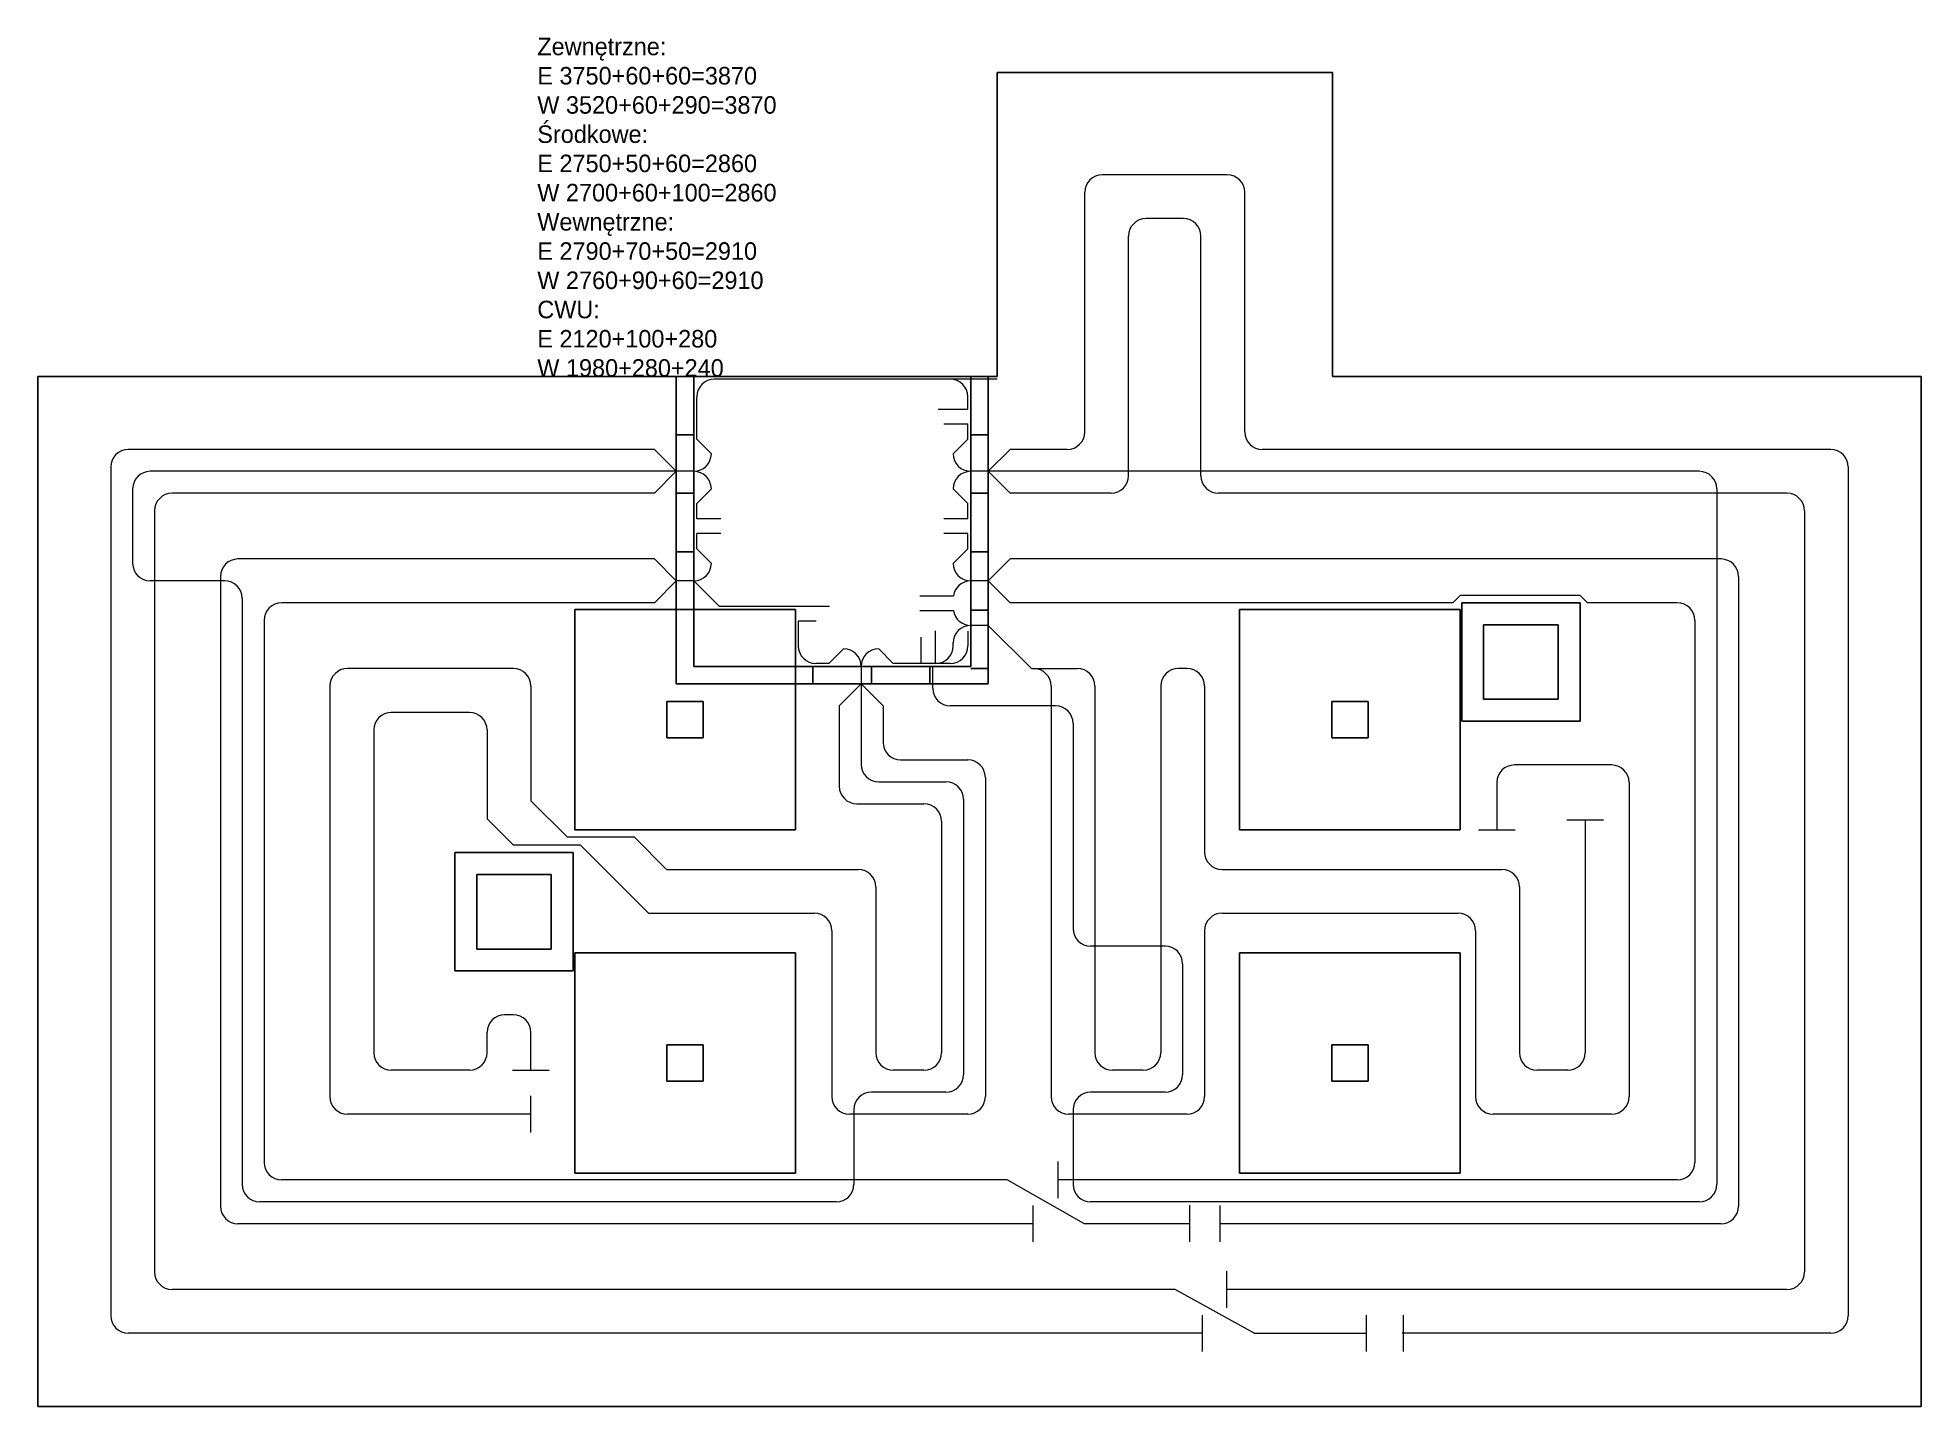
# Model space of a CAD drawing. Extents: x 1 to 1290, y 15 to 952.
import ezdxf

# ---------------------------------------------------------------- set-up
doc = ezdxf.new("R2010")
doc.units = 0
doc.layers.get('0').update_dxf_attribs({"linetype": 'CONTINUOUS', "lineweight": 25})
doc.layers.add('Rura CWU', color=3, linetype='CONTINUOUS', lineweight=0)
doc.layers.add('Ruru GWC', color=1, linetype='CONTINUOUS', lineweight=0)

msp = doc.modelspace()

# ---------------------------------------------------------------- linework, layer by layer
for p, q in [((657.5, 720), (657.5, 928)), ((887, 928), (657.5, 928)), ((887, 720), (887, 928)), ((1, 720), (1, 15)), ((657.5, 720), (1, 720)), ((438, 509.5), (438, 720)), ((450, 521.5), (450, 720)), ((639.5, 521.5), (639.5, 720)), ((651.5, 509.5), (651.5, 720)), ((1290, 720), (887, 720)), ((1290, 720), (1290, 15)), ((450, 680), (438, 680)), ((651.5, 680), (639.5, 680)), ((450, 640), (438, 640)), ((651.5, 640), (639.5, 640)), ((450, 600), (438, 600)), ((651.5, 600), (639.5, 600)), ((519.5, 560.5), (368.5, 560.5)), ((368.5, 560.5), (368.5, 409.5)), ((519.5, 560.5), (519.5, 409.5)), ((651.5, 560), (639.5, 560)), ((823.5, 560.5), (823.5, 409.5)), ((974.5, 560.5), (823.5, 560.5)), ((974.5, 560.5), (974.5, 409.5)), ((1056.5, 565), (975.5, 565)), ((975.5, 565), (975.5, 484)), ((1056.5, 565), (1056.5, 484)), ((1041.5, 550), (990.5, 550)), ((990.5, 550), (990.5, 499)), ((1041.5, 550), (1041.5, 499)), ((639.5, 521.5), (450, 521.5)), ((531.5, 509.5), (531.5, 521.5)), ((571.5, 509.5), (571.5, 521.5)), ((611.5, 509.5), (611.5, 521.5)), ((651.5, 520), (639.5, 520)), ((651.5, 509.5), (438, 509.5)), ((431.5, 497.5), (431.5, 472.5)), ((456.5, 497.5), (431.5, 497.5)), ((456.5, 497.5), (456.5, 472.5)), ((886.5, 497.5), (886.5, 472.5)), ((911.5, 497.5), (886.5, 497.5)), ((911.5, 497.5), (911.5, 472.5)), ((1041.5, 499), (990.5, 499)), ((1056.5, 484), (975.5, 484)), ((456.5, 472.5), (431.5, 472.5)), ((911.5, 472.5), (886.5, 472.5)), ((519.5, 409.5), (368.5, 409.5)), ((974.5, 409.5), (823.5, 409.5)), ((367.5, 394), (286.5, 394)), ((286.5, 313), (286.5, 394)), ((367.5, 313), (367.5, 394)), ((301.5, 328), (301.5, 379)), ((352.5, 379), (301.5, 379)), ((352.5, 328), (352.5, 379)), ((352.5, 328), (301.5, 328)), ((368.5, 325.5), (368.5, 174.5)), ((519.5, 325.5), (368.5, 325.5)), ((519.5, 325.5), (519.5, 174.5)), ((823.5, 325.5), (823.5, 174.5)), ((974.5, 325.5), (823.5, 325.5)), ((974.5, 325.5), (974.5, 174.5)), ((367.5, 313), (286.5, 313)), ((456.5, 262.5), (431.5, 262.5)), ((431.5, 262.5), (431.5, 237.5)), ((456.5, 262.5), (456.5, 237.5)), ((911.5, 262.5), (886.5, 262.5)), ((886.5, 262.5), (886.5, 237.5)), ((911.5, 262.5), (911.5, 237.5)), ((456.5, 237.5), (431.5, 237.5)), ((911.5, 237.5), (886.5, 237.5)), ((519.5, 174.5), (368.5, 174.5)), ((974.5, 174.5), (823.5, 174.5)), ((1290, 15), (1, 15))]:
    msp.add_line(p, q)
at = {"layer": 'Rura CWU'}
for p, q in [((657.5, 718), (464, 718)), ((452, 677), (452, 706)), ((452, 677), (462, 667)), ((450, 655), (78, 655)), ((1138, 655), (639.5, 655)), ((66, 643), (66, 592)), ((1150, 643), (1150, 167)), ((129, 580), (78, 580)), ((141, 568), (141, 167)), ((637.5, 545.5), (637.5, 535.5)), ((576.5, 533.5), (586.5, 523.5)), ((564.5, 521.5), (564.5, 454.5)), ((625.5, 523.5), (586.5, 523.5)), ((613.5, 506.5), (613.5, 521.5)), ((697.5, 494.5), (625.5, 494.5)), ((709.5, 482.5), (709.5, 342)), ((576.5, 442.5), (622.5, 442.5)), ((634.5, 430.5), (634.5, 242)), ((772.5, 330), (721.5, 330)), ((784.5, 318), (784.5, 242)), ((622.5, 230), (571.5, 230)), ((772.5, 230), (721.5, 230)), ((559.5, 218), (559.5, 167)), ((709.5, 218), (709.5, 167)), ((547.5, 155), (153, 155)), ((1138, 155), (721.5, 155))]:
    msp.add_line(p, q, dxfattribs=at)
for centre, start, end in [((464, 706), 90, 180), ((450, 667), 270, 0), ((78, 643), 90, 180), ((1138, 643), 0, 90), ((78, 592), 180, 270), ((129, 568), 0, 90), ((576.5, 521.5), 90, 180), ((625.5, 535.5), 270, 0), ((625.5, 506.5), 180, 270), ((697.5, 482.5), 0, 90), ((576.5, 454.5), 180, 270), ((622.5, 430.5), 0, 90), ((721.5, 342), 180, 270), ((772.5, 318), 0, 90), ((622.5, 242), 270, 0), ((772.5, 242), 270, 0), ((571.5, 218), 90, 180), ((721.5, 218), 90, 180), ((153, 167), 180, 270), ((547.5, 167), 270, 0), ((721.5, 167), 180, 270), ((1138, 167), 270, 0)]:
    msp.add_arc(centre, 12, start, end, dxfattribs=at)
at = {"layer": 'Ruru GWC'}
for p, q in [((815, 858), (729.5, 858)), ((717.5, 682), (717.5, 846)), ((827, 682), (827, 846)), ((785, 828), (759.5, 828)), ((747.5, 652), (747.5, 816)), ((797, 652), (797, 816)), ((51, 658), (51, 77)), ((423, 670), (63, 670)), ((423, 670), (438, 655)), ((651.5, 655), (666.5, 670)), ((705.5, 670), (666.5, 670)), ((1228, 670), (839, 670)), ((1240, 658), (1240, 77)), ((423, 640), (438, 655)), ((450, 655), (438, 655)), ((651.5, 655), (639.5, 655)), ((651.5, 655), (666.5, 640)), ((423, 640), (93, 640)), ((452, 633), (462, 643)), ((452, 622.5), (452, 633)), ((627.5, 643), (637.5, 633)), ((637.5, 622.5), (637.5, 633)), ((735.5, 640), (666.5, 640)), ((1198, 640), (809, 640)), ((81, 628), (81, 107)), ((468.5, 622.5), (452, 622.5)), ((637.5, 622.5), (621, 622.5)), ((1210, 628), (1210, 107)), ((423, 595), (138, 595)), ((423, 595), (438, 580)), ((651.5, 580), (666.5, 595)), ((1153, 595), (666.5, 595)), ((126, 583), (126, 152)), ((1165, 583), (1165, 152)), ((423, 565), (438, 580)), ((450, 580), (438, 580)), ((450, 580), (467.5, 562.5)), ((651.5, 580), (639.5, 580)), ((651.5, 580), (666.5, 565)), ((969.5, 565), (974.5, 570)), ((1056.5, 570), (974.5, 570)), ((1056.5, 570), (1061.5, 565)), ((423, 565), (168, 565)), ((542.8, 562.5), (467.5, 562.5)), ((969.5, 565), (666.5, 565)), ((1123, 565), (1061.5, 565)), ((156, 553), (156, 182)), ((651.5, 549.5), (639.5, 549.5)), ((651.5, 549.5), (681, 520)), ((1135, 553), (1135, 182)), ((326.5, 520), (213, 520)), ((564.5, 521.5), (564.5, 509.5)), ((681, 520), (682.5, 520)), ((682.5, 520), (712.5, 520)), ((787.5, 520), (781.5, 520)), ((201, 508), (201, 227)), ((338.5, 508), (338.5, 429.5)), ((549.5, 494.5), (564.5, 509.5)), ((564.5, 509.5), (579.5, 494.5)), ((694.5, 508), (694.5, 227)), ((724.5, 508), (724.5, 257)), ((769.5, 508), (769.5, 257)), ((799.5, 508), (799.5, 394.5)), ((296.5, 490), (243, 490)), ((549.5, 494.5), (549.5, 439.5)), ((579.5, 494.5), (579.5, 469.5)), ((231, 478), (231, 257)), ((308.5, 478), (308.5, 417.1)), ((591.5, 457.5), (637.5, 457.5)), ((1078, 454), (1011.5, 454)), ((649.5, 445.5), (649.5, 227)), ((999.5, 442), (999.5, 409.5)), ((1090, 442), (1090, 227)), ((338.5, 429.5), (363.5, 404.5)), ((561.5, 427.5), (607.5, 427.5)), ((308.5, 417.1), (326.6, 399)), ((619.5, 415.5), (619.5, 257)), ((1047.5, 416.5), (1072.5, 416.5)), ((1060, 416.5), (1060, 257)), ((409.4, 404.5), (363.5, 404.5)), ((409.4, 404.5), (431.4, 382.5)), ((987, 409.5), (1012, 409.5)), ((372.5, 399), (326.6, 399)), ((372.5, 399), (419, 352.5)), ((431.4, 382.5), (562.5, 382.5)), ((811.5, 382.5), (1003, 382.5)), ((574.5, 370.5), (574.5, 257)), ((1015, 370.5), (1015, 257)), ((419, 352.5), (532.5, 352.5)), ((811.5, 352.5), (973, 352.5)), ((544.5, 340.5), (544.5, 227)), ((799.5, 340.5), (799.5, 227)), ((985, 340.5), (985, 227)), ((308.5, 257), (308.5, 271)), ((326.5, 283), (320.5, 283)), ((338.5, 245), (338.5, 271)), ((296.5, 245), (243, 245)), ((326, 245), (351, 245)), ((607.5, 245), (586.5, 245)), ((757.5, 245), (736.5, 245)), ((1048, 245), (1027, 245)), ((338.5, 202.5), (338.5, 227.5)), ((338.5, 215), (213, 215)), ((637.5, 215), (556.5, 215)), ((787.5, 215), (706.5, 215)), ((1078, 215), (997, 215)), ((699.3, 157.5), (699.3, 182.5)), ((664.4, 170), (168, 170)), ((716.9, 140.2), (664.4, 170)), ((1123, 170), (699.3, 170)), ((682.3, 127.5), (682.3, 152.5)), ((789.4, 127.7), (789.4, 152.7)), ((810.2, 127.5), (810.2, 152.5)), ((682.3, 140), (138, 140)), ((716.9, 140.2), (789.4, 140.2)), ((1153, 140), (810.2, 140)), ((814.8, 82.5), (814.8, 107.5)), ((779.5, 95), (93, 95)), ((833.4, 65), (779.5, 95)), ((1198, 95), (814.8, 95)), ((798.1, 52.5), (798.1, 77.5)), ((910.3, 52.5), (910.3, 77.5)), ((935.6, 52.5), (935.6, 77.5)), ((798.1, 65), (63, 65)), ((833.4, 65), (910.3, 65)), ((1228, 65), (934.8, 65))]:
    msp.add_line(p, q, dxfattribs=at)
at = {"layer": 'Ruru GWC', "color": 5}
for p, q in [((625.5, 718), (464, 718)), ((452, 677), (452, 706)), ((617.2, 697.5), (637.5, 697.5)), ((637.5, 697.5), (637.5, 706)), ((621, 687.5), (637.5, 687.5)), ((637.5, 677), (637.5, 687.5)), ((452, 677), (462, 667)), ((627.5, 667), (637.5, 677)), ((452, 602), (452, 612.5)), ((468.5, 612.5), (452, 612.5)), ((637.5, 612.5), (621, 612.5)), ((637.5, 602), (637.5, 612.5)), ((452, 602), (462, 592)), ((627.5, 592), (637.5, 602)), ((604.7, 559.8), (627.6, 559.8)), ((521.5, 552.5), (521.5, 535.5)), ((533.7, 552.5), (521.5, 552.5)), ((542.5, 523.5), (552.5, 533.5)), ((542.5, 523.5), (533.5, 523.5))]:
    msp.add_line(p, q, dxfattribs=at)
at = {"layer": 'Ruru GWC', "color": 1}
for p, q in [((604.7, 569.8), (627.6, 569.8)), ((605.5, 523.5), (605.5, 541.5)), ((615.5, 523.5), (615.5, 545.8)), ((576.5, 533.5), (586.5, 523.5)), ((627.5, 535.5), (627.5, 537.5)), ((605.5, 523.5), (586.5, 523.5))]:
    msp.add_line(p, q, dxfattribs=at)
at = {"layer": 'Ruru GWC'}
for centre, start, end in [((729.5, 846), 90, 180), ((815, 846), 0, 90), ((759.5, 816), 90, 180), ((785, 816), 0, 90), ((705.5, 682), 270, 0), ((839, 682), 180, 270), ((63, 658), 90, 180), ((1228, 658), 0, 90), ((450, 643), 0, 90), ((639.5, 643), 90, 180), ((735.5, 652), 270, 0), ((809, 652), 180, 270), ((93, 628), 90, 180), ((1198, 628), 0, 90), ((138, 583), 90, 180), ((1153, 583), 0, 90), ((168, 553), 90, 180), ((1123, 553), 0, 90), ((213, 508), 90, 180), ((326.5, 508), 0, 90), ((682.5, 508), 0, 90), ((712.5, 508), 0, 90), ((781.5, 508), 90, 180), ((787.5, 508), 0, 90), ((243, 478), 90, 180), ((296.5, 478), 0, 90), ((591.5, 469.5), 180, 270), ((637.5, 445.5), 0, 90), ((1011.5, 442), 90, 180), ((1078, 442), 0, 90), ((561.5, 439.5), 180, 270), ((607.5, 415.5), 0, 90), ((811.5, 394.5), 180, 270), ((562.5, 370.5), 0, 90), ((1003, 370.5), 0, 90), ((532.5, 340.5), 0, 90), ((811.5, 340.5), 90, 180), ((973, 340.5), 0, 90), ((320.5, 271), 90, 180), ((326.5, 271), 0, 90), ((243, 257), 180, 270), ((296.5, 257), 270, 0), ((586.5, 257), 180, 270), ((607.5, 257), 270, 0), ((736.5, 257), 180, 270), ((757.5, 257), 270, 0), ((1027, 257), 180, 270), ((1048, 257), 270, 0), ((213, 227), 180, 270), ((556.5, 227), 180, 270), ((637.5, 227), 270, 0), ((706.5, 227), 180, 270), ((787.5, 227), 270, 0), ((997, 227), 180, 270), ((1078, 227), 270, 0), ((168, 182), 180, 270), ((1123, 182), 270, 0), ((138, 152), 180, 270), ((1153, 152), 270, 0), ((93, 107), 180, 270), ((1198, 107), 270, 0), ((63, 77), 180, 270), ((1228, 77), 270, 0)]:
    msp.add_arc(centre, 12, start, end, dxfattribs=at)
at = {"layer": 'Ruru GWC', "color": 5}
for centre, start, end in [((464, 706), 90, 180), ((625.5, 706), 0, 90), ((450, 667), 270, 0), ((639.5, 667), 180, 270), ((450, 592), 270, 0), ((639.5, 592), 180, 270), ((639.5, 561.5), 188.3855, 270), ((533.5, 535.5), 180, 270), ((552.5, 521.5), 0, 90)]:
    msp.add_arc(centre, 12, start, end, dxfattribs=at)
at = {"layer": 'Ruru GWC', "color": 1}
for centre, start, end in [((639.5, 568), 90, 171.6145), ((639.5, 537.5), 90, 180), ((576.5, 521.5), 90, 180), ((615.5, 535.5), 270, 0)]:
    msp.add_arc(centre, 12, start, end, dxfattribs=at)

# ---------------------------------------------------------------- texts
at = {"layer": 'Ruru GWC', "insert": (342.9, 951.8), "char_height": 12, "width": 100, "attachment_point": 1}
msp.add_mtext('Zewnętrzne:\\PE\\~3750+60+60=3870\\PW\\~3520+60+290=3870\\PŚrodkowe:\\PE\\~2750+50+60=2860\\PW\\~2700+60+100=2860\\PWewnętrzne:\\PE\\~2790+70+50=2910\\PW\\~2760+90+60=2910\\PCWU:\\PE\\~2120+100+280\\PW\\~1980+280+240', dxfattribs=at)

doc.saveas('drawing.dxf')
